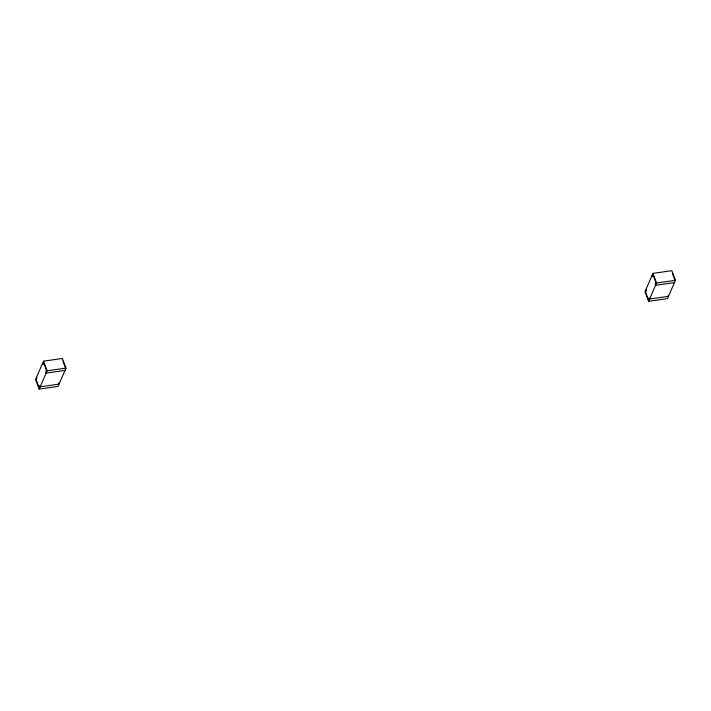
<?xml version="1.0" encoding="UTF-8"?>
<svg xmlns="http://www.w3.org/2000/svg" width="711" height="711" viewBox="0 0 711 711"><rect width="100%" height="100%" fill="white"/><g stroke="black" fill="none" stroke-linecap="round" stroke-linejoin="round"><path stroke-width="1.07" d="M43.522 361.161L35.55 379.461L39.158 389.113L58.053 386.402L66.016 368.102L62.408 358.451L43.522 361.161L47.13 370.813L39.158 389.113M652.947 273.38L644.984 291.67L648.592 301.322L667.478 298.611L675.45 280.321L671.842 270.669L652.947 273.38L656.555 283.031L648.592 301.322M656.555 283.031L675.45 280.321M47.13 370.813L66.016 368.102M674.455 282.605L655.56 285.315L655.16 284.24L655.906 282.525L653.098 275.024L652.351 276.739L651.951 275.664M65.021 370.395L46.135 373.097L45.735 372.031L46.482 370.315L43.673 362.806L42.927 364.521L42.527 363.454M672.348 273.255L674.801 279.823M668.073 295.252L668.473 296.327L649.587 299.038L649.187 297.962L648.441 299.678L645.632 292.177L646.379 290.461L645.979 289.386M62.915 361.037L65.368 367.605M58.649 383.042L59.049 384.109L40.154 386.82L39.754 385.753L39.007 387.468L36.199 379.958L36.945 378.243L36.545 377.168"/></g></svg>
